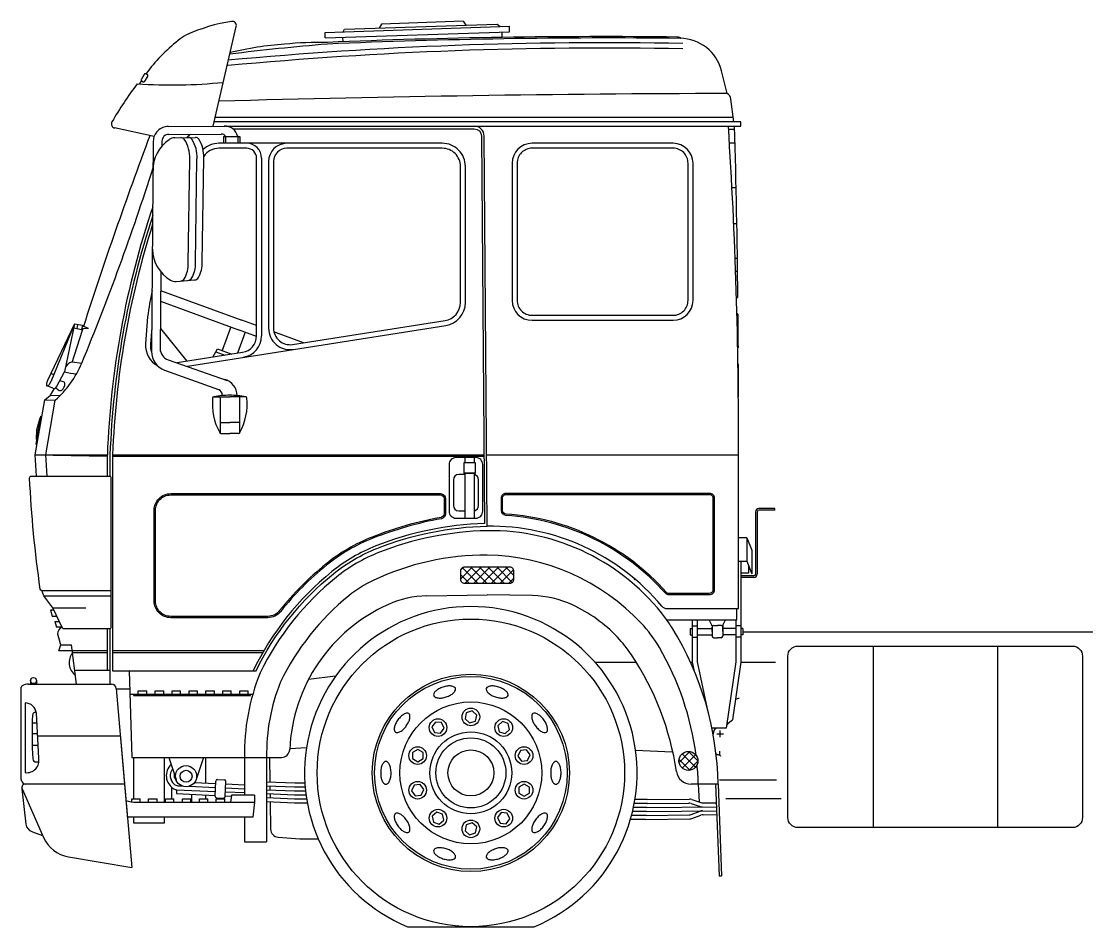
# Model space of a CAD drawing. Extents: x 0 to 18.5, y 0 to 3.8.
# Drawn here: x 0 to 3.223, y 0 to 2.737 of the extents above; entities that cross this region are included whole.
import ezdxf

# ---------------------------------------------------------------- set-up
doc = ezdxf.new("R2010")
doc.units = 0
doc.header["$LTSCALE"] = 0.0006
doc.header["$MEASUREMENT"] = 0
doc.layers.get('0').update_dxf_attribs({"linetype": 'CONTINUOUS'})

# ---------------------------------------------------------------- blocks, each defined once
blk = doc.blocks.new('*X0')
at = {"color": 0}
for p, q in [((-86.4, 1212.9), (-50.6, 1248.7)), ((-60.1, 1200.3), (-86.4, 1226.6)), ((-85.9, 1239.9), (-77.6, 1248.2)), ((-33.6, 1200.3), (-80.3, 1247)), ((-72.5, 1200.3), (-24.1, 1248.7)), ((-7, 1200.3), (-55.4, 1248.7)), ((-46, 1200.3), (2.4, 1248.7)), ((19.5, 1200.3), (-28.9, 1248.7)), ((-19.5, 1200.3), (28.9, 1248.7)), ((46, 1200.3), (-2.4, 1248.7)), ((7, 1200.3), (55.4, 1248.7)), ((70.2, 1202.6), (24.1, 1248.7)), ((33.6, 1200.3), (74.4, 1241.1)), ((75.3, 1224), (50.6, 1248.7)), ((60.1, 1200.3), (75.3, 1215.5))]:
    blk.add_line(p, q, dxfattribs=at)
blk = doc.blocks.new('*X1')
at = {"color": 0}
for p, q in [((578.9, 658.4), (611.7, 691.3)), ((628.6, 644.2), (588.2, 684.6)), ((588.4, 641.4), (628.7, 681.7)), ((635.7, 663.7), (607.7, 691.6)), ((611.5, 634.8), (578.8, 667.4)), ((608, 634.5), (635.6, 662.2))]:
    blk.add_line(p, q, dxfattribs=at)

msp = doc.modelspace()

# ---------------------------------------------------------------- linework, layer by layer
for p, q in [((0.58, 2.4201), (0.6503, 2.7221)), ((0.9189, 2.7034), (1.4767, 2.7222)), ((0.9735, 2.7052), (0.9777, 2.7135)), ((0.9777, 2.7135), (1.4397, 2.7291)), ((1.0896, 2.729), (1.0822, 2.717)), ((1.3363, 2.7373), (1.0896, 2.729)), ((1.3363, 2.7373), (1.3449, 2.7259)), ((1.4397, 2.7291), (1.4482, 2.7212)), ((1.4772, 2.706), (1.4767, 2.7222)), ((0.9195, 2.6872), (0.9189, 2.7034)), ((0.9195, 2.6872), (1.4772, 2.706)), ((0.9734, 2.6756), (0.973, 2.689)), ((1.4549, 2.6887), (1.4544, 2.7053)), ((2.1353, 2.5191), (2.118, 2.5876)), ((2.1558, 2.4335), (2.1466, 2.5017)), ((0.4451, 2.4191), (0.6172, 2.4204)), ((2.1763, 2.4335), (0.5831, 2.4335)), ((2.1541, 2.446), (0.586, 2.446)), ((0.6199, 2.4203), (2.1763, 2.4203)), ((2.1763, 2.4203), (2.1763, 2.4335)), ((0.4017, 2.3888), (0.2824, 2.4148)), ((0.4459, 2.3953), (0.6051, 2.3966)), ((0.4641, 2.3854), (0.5265, 2.3863)), ((0.6112, 2.3894), (0.6614, 2.3894)), ((0.6112, 2.3894), (0.6112, 2.3685)), ((0.6179, 2.3894), (0.6179, 2.3685)), ((0.6546, 2.3894), (0.6546, 2.3685)), ((0.6614, 2.3894), (0.6614, 2.3685)), ((2.1395, 2.4115), (2.1581, 2.4115)), ((0.3993, 2.3744), (0.394, 1.7396)), ((0.4253, 2.3753), (0.4252, 2.36)), ((0.8031, 2.3685), (0.5979, 2.3685)), ((1.972, 2.3685), (1.545, 2.3685)), ((2.1422, 2.3696), (2.1592, 2.3696)), ((0.505, 2.0062), (0.5094, 2.321)), ((0.5272, 2.0071), (0.5315, 2.3219)), ((0.5474, 2.0089), (0.5517, 2.3238)), ((0.7268, 2.3235), (0.7268, 1.7859)), ((0.7481, 2.3135), (0.7481, 1.8096)), ((1.485, 2.3085), (1.485, 1.8935)), ((2.032, 1.8935), (2.032, 2.3085)), ((2.15, 2.2345), (2.1624, 2.2345)), ((2.1553, 2.1261), (2.1646, 2.1261)), ((2.1596, 2.0208), (2.1663, 2.0208)), ((0.422, 1.9797), (0.4201, 1.7478)), ((2.1611, 1.9819), (2.1668, 1.9819)), ((0.4686, 1.9511), (0.524, 1.9554)), ((0.4215, 1.9239), (0.6675, 1.8338)), ((2.1636, 1.9032), (2.1678, 1.9032)), ((2.1637, 1.8992), (2.1678, 1.9032)), ((0.4213, 1.8912), (0.6569, 1.8049)), ((0.382, 1.8438), (0.3759, 1.7622)), ((2.1683, 1.8512), (2.1649, 1.8546)), ((2.165, 1.8512), (2.1683, 1.8512)), ((0.161, 1.8229), (0.0794, 1.6517)), ((0.161, 1.8229), (0.0891, 1.6473)), ((0.161, 1.8229), (0.1303, 1.6774)), ((0.1584, 1.8105), (0.1824, 1.8059)), ((0.161, 1.8229), (0.1847, 1.8183)), ((0.1702, 1.8211), (0.1678, 1.8087)), ((0.1847, 1.8183), (0.1824, 1.8059)), ((0.1877, 1.808), (0.1831, 1.8095)), ((0.189, 1.815), (0.1842, 1.8153)), ((0.2028, 1.8088), (0.1877, 1.808)), ((0.2028, 1.8088), (0.189, 1.815)), ((0.3946, 1.8113), (0.3908, 1.7611)), ((0.4206, 1.8084), (0.5004, 1.7099)), ((0.6342, 1.8132), (0.6081, 1.7421)), ((0.7118, 1.7848), (0.6569, 1.8049)), ((0.7118, 1.8176), (0.6675, 1.8338)), ((1.545, 1.8335), (1.972, 1.8335)), ((0.6773, 1.7975), (0.654, 1.734)), ((0.8541, 1.7655), (0.7644, 1.7983)), ((0.5028, 1.6951), (0.8232, 1.7454)), ((0.5789, 1.7222), (0.594, 1.7472)), ((0.594, 1.7472), (0.6372, 1.7314)), ((2.1672, 1.7508), (2.1691, 1.7508)), ((2.1673, 1.749), (2.1691, 1.7508)), ((0.154, 1.7082), (0.1829, 1.7041)), ((0.4445, 1.7139), (0.6225, 1.6518)), ((0.5883, 1.7378), (0.6153, 1.728)), ((0.1069, 1.6323), (0.1303, 1.6774)), ((0.4332, 1.6829), (0.5964, 1.6241)), ((2.1694, 1.7007), (2.168, 1.702)), ((2.1681, 1.7007), (2.1694, 1.7007)), ((0.0895, 1.6731), (0.0975, 1.6695)), ((0.1169, 1.6515), (0.1284, 1.6473)), ((0.0956, 1.628), (0.078, 1.6349)), ((0.088, 1.6072), (0.1002, 1.6275)), ((0.1047, 1.6295), (0.1149, 1.6215)), ((0.0421, 1.4262), (0.071, 1.5932)), ((0.071, 1.5932), (0.088, 1.6072)), ((0.071, 1.5932), (0.1027, 1.5917)), ((0.0741, 1.4262), (0.1027, 1.5917)), ((0.088, 1.6072), (0.1174, 1.6058)), ((0.5807, 1.6017), (0.6306, 1.6017)), ((0.6013, 1.6017), (0.6013, 1.4923)), ((0.6081, 1.6073), (0.6081, 1.6056)), ((0.6806, 1.6017), (0.6306, 1.6017)), ((0.66, 1.6017), (0.66, 1.4923)), ((0.0582, 1.5432), (0.0436, 1.459)), ((0.0465, 1.5021), (0.0574, 1.5385)), ((0.0582, 1.5432), (0.0622, 1.5425)), ((0.6013, 1.5248), (0.6306, 1.5248)), ((0.66, 1.5248), (0.6306, 1.5248)), ((0.0462, 1.4743), (0.0465, 1.5021)), ((0.0465, 1.5021), (0.0509, 1.5014)), ((0.6037, 1.4915), (0.6306, 1.4915)), ((0.6575, 1.4915), (0.6306, 1.4915)), ((0.0436, 1.459), (0.0476, 1.4583)), ((0.0421, 1.4262), (0.2602, 1.4262)), ((0.0421, 1.4262), (0.2602, 1.4222)), ((0.0458, 1.3622), (0.0421, 1.4262)), ((0.0778, 1.3622), (0.0741, 1.4262)), ((0.2602, 1.4268), (0.2602, 1.3622)), ((0.2682, 1.4262), (0.2682, 1.3617)), ((0.2762, 1.4262), (1.3995, 1.4262)), ((0.2762, 1.4222), (1.3995, 1.4222)), ((1.342, 1.4182), (1.342, 1.4022)), ((1.371, 1.4022), (1.371, 1.4182)), ((1.4075, 1.4262), (2.1695, 1.4262)), ((2.1695, 0.9617), (2.1695, 1.4262)), ((1.374, 1.4022), (1.339, 1.4022)), ((1.339, 1.4022), (1.339, 1.3712)), ((1.374, 1.3712), (1.374, 1.4022)), ((1.342, 1.3672), (1.3233, 1.3672)), ((1.339, 1.3712), (1.374, 1.3712)), ((1.342, 1.3712), (1.342, 1.2352)), ((1.371, 1.3712), (1.342, 1.3712)), ((1.371, 1.2352), (1.371, 1.3712)), ((1.307, 1.351), (1.307, 1.2735)), ((1.383, 1.2735), (1.383, 1.351)), ((1.3233, 1.2572), (1.342, 1.2572)), ((2.28, 1.2643), (2.2313, 1.2643)), ((2.28, 1.2593), (2.2313, 1.2593)), ((2.28, 1.2593), (2.28, 1.2643)), ((2.2213, 1.2543), (2.2213, 1.066)), ((2.2263, 1.2543), (2.2263, 1.066)), ((2.1949, 1.1759), (2.1695, 1.1759)), ((2.1949, 1.1759), (2.1949, 1.1049)), ((2.1949, 1.1759), (2.2095, 1.1388)), ((2.1695, 1.1049), (2.1949, 1.1049)), ((2.177, 1.1049), (2.177, 0.7993)), ((2.1949, 1.1049), (2.2095, 1.067)), ((2.2001, 1.0691), (2.177, 1.0691)), ((2.2001, 1.0912), (2.2001, 1.0691)), ((2.2163, 1.061), (2.177, 1.061)), ((2.2163, 1.056), (2.177, 1.056)), ((0.0623, 1.0162), (0.271, 1.0162)), ((0.068, 1.0002), (0.271, 1.0002)), ((1.2263, 1), (1.4095, 1.0037)), ((1.5465, 1.001), (1.4095, 1.0037)), ((0.0983, 0.9574), (0.0885, 0.9574)), ((0.0885, 0.9574), (0.0934, 0.9392)), ((0.0934, 0.9392), (0.1071, 0.9392)), ((0.095, 0.9642), (0.195, 0.9642)), ((1.9529, 0.9617), (2.1695, 0.9617)), ((2.1644, 0.9278), (2.1644, 0.9617)), ((0.1018, 0.9231), (0.1066, 0.9054)), ((0.1018, 0.9231), (0.1149, 0.9231)), ((0.1235, 0.9054), (0.1066, 0.9054)), ((1.9522, 0.9278), (2.1644, 0.9278)), ((2.0298, 0.9278), (2.0298, 0.7993)), ((2.0298, 0.9096), (2.0448, 0.9096)), ((2.0448, 0.9278), (2.0448, 0.8009)), ((2.0891, 0.9119), (2.0811, 0.9278)), ((2.0896, 0.9097), (2.0896, 0.8788)), ((2.0896, 0.8923), (2.0896, 0.9058)), ((2.0946, 0.9108), (2.1059, 0.9108)), ((2.1171, 0.9108), (2.1059, 0.9108)), ((2.1221, 0.9097), (2.1221, 0.8788)), ((2.1221, 0.8923), (2.1221, 0.9058)), ((2.1226, 0.9119), (2.1307, 0.9278)), ((2.162, 0.9278), (2.162, 0.8004)), ((2.177, 0.9096), (2.162, 0.9096)), ((0.119, 0.8555), (0.11, 0.8844)), ((0.2602, 0.9002), (0.2602, 0.7742)), ((0.2682, 0.9008), (0.2682, 0.7332)), ((2.0239, 0.902), (2.0298, 0.902)), ((2.0239, 0.902), (2.0239, 0.8826)), ((2.0239, 0.8826), (2.0298, 0.8826)), ((2.0298, 0.875), (2.0448, 0.875)), ((2.0448, 0.902), (2.0896, 0.902)), ((2.0448, 0.8826), (2.0896, 0.8826)), ((2.0946, 0.8738), (2.1059, 0.8738)), ((2.1171, 0.8738), (2.1059, 0.8738)), ((2.162, 0.902), (2.1221, 0.902)), ((2.162, 0.8826), (2.1221, 0.8826)), ((2.177, 0.875), (2.162, 0.875)), ((2.1828, 0.902), (2.177, 0.902)), ((2.1828, 0.8826), (2.177, 0.8826)), ((2.1828, 0.902), (2.1828, 0.8826)), ((0.1133, 0.8342), (0.1188, 0.8491)), ((0.1194, 0.8525), (0.1519, 0.8525)), ((0.1672, 0.7332), (0.1519, 0.8525)), ((0.2602, 0.8342), (0.1133, 0.8342)), ((0.2602, 0.8282), (0.155, 0.8282)), ((0.7336, 0.8342), (0.2762, 0.8342)), ((0.7302, 0.8282), (0.2762, 0.8282)), ((0.2682, 0.7742), (0.162, 0.7742)), ((1.7358, 0.7993), (1.8604, 0.7993)), ((2.0246, 0.7993), (2.0298, 0.7993)), ((2.0298, 0.7993), (2.0348, 0.7761)), ((2.0448, 0.8009), (2.0753, 0.6591)), ((2.162, 0.8004), (2.1322, 0.6002)), ((2.177, 0.7993), (2.1511, 0.6254)), ((2.177, 0.7993), (2.2819, 0.7993)), ((0.0277, 0.7441), (0.0277, 0.7332)), ((0.046, 0.7441), (0.046, 0.7332)), ((0.3261, 0.7732), (0.3347, 0.5117)), ((0.9506, 0.7572), (0.8687, 0.7473)), ((0, 0.4458), (0, 0.7244)), ((0.0218, 0.7332), (0.2732, 0.7332)), ((0.2871, 0.7204), (0.3211, 0.3256)), ((0.2872, 0.7192), (0.3279, 0.7192)), ((0.354, 0.7132), (0.3796, 0.7132)), ((0.354, 0.7032), (0.354, 0.7132)), ((0.3796, 0.7032), (0.3796, 0.7132)), ((0.4051, 0.7032), (0.4051, 0.7132)), ((0.4051, 0.7132), (0.4307, 0.7132)), ((0.4307, 0.7032), (0.4307, 0.7132)), ((0.4563, 0.7032), (0.4563, 0.7132)), ((0.4563, 0.7132), (0.4818, 0.7132)), ((0.4818, 0.7032), (0.4818, 0.7132)), ((0.5074, 0.7032), (0.5074, 0.7132)), ((0.5074, 0.7132), (0.533, 0.7132)), ((0.533, 0.7032), (0.533, 0.7132)), ((0.5585, 0.7032), (0.5585, 0.7132)), ((0.5585, 0.7132), (0.5841, 0.7132)), ((0.5841, 0.7032), (0.5841, 0.7132)), ((0.6097, 0.7032), (0.6097, 0.7132)), ((0.6097, 0.7132), (0.6352, 0.7132)), ((0.6352, 0.7032), (0.6352, 0.7132)), ((0.6608, 0.7032), (0.6608, 0.7132)), ((0.6608, 0.7132), (0.6864, 0.7132)), ((0.6864, 0.7032), (0.6864, 0.7132)), ((0.3284, 0.7032), (0.7004, 0.7032)), ((0.339, 0.7032), (0.339, 0.6992)), ((0.339, 0.6992), (0.693, 0.6992)), ((0.693, 0.6992), (0.693, 0.7032)), ((0.0433, 0.6486), (0.0453, 0.6486)), ((0.033, 0.6164), (0.0473, 0.6164)), ((2.134, 0.6126), (2.1511, 0.6254)), ((0.0325, 0.584), (0.049, 0.584)), ((2.1322, 0.6002), (2.0893, 0.6002)), ((2.0929, 0.5832), (2.0929, 0.5817)), ((2.1038, 0.5832), (2.1238, 0.5832)), ((2.1138, 0.5732), (2.1138, 0.5932)), ((0.0329, 0.5486), (0.0508, 0.5486)), ((0.0494, 0.5772), (0.2994, 0.5772)), ((0.2997, 0.571), (0.3347, 0.1788)), ((0.8126, 0.5387), (0.8632, 0.5415)), ((1.9689, 0.5274), (1.8577, 0.533)), ((2.1079, 0.5194), (2.1021, 0.5194)), ((2.1129, 0.5194), (2.1131, 0.5194)), ((2.1131, 0.5194), (2.1136, 0.5303)), ((0.3347, 0.5117), (0.787, 0.5117)), ((0.3395, 0.5117), (0.3395, 0.3861)), ((0.4329, 0.3761), (0.4329, 0.5117)), ((0.4458, 0.5117), (0.4681, 0.4449)), ((0.5509, 0.5117), (0.5287, 0.4449)), ((0.5574, 0.5117), (0.5574, 0.4344)), ((0.6747, 0.5117), (0.6747, 0.3981)), ((0.742, 0.5117), (0.742, 0.2568)), ((0.7508, 0.5117), (0.7519, 0.4378)), ((0.002, 0.4386), (0, 0.4458)), ((0.312, 0.4312), (0.0117, 0.4312)), ((0.4544, 0.4217), (0.4544, 0.3861)), ((0.474, 0.426), (0.486, 0.4255)), ((0.5081, 0.4245), (0.5871, 0.421)), ((0.524, 0.4358), (0.5877, 0.433)), ((0.586, 0.3951), (0.588, 0.44)), ((0.5932, 0.4448), (0.6142, 0.4439)), ((0.617, 0.3937), (0.6189, 0.4387)), ((0.6181, 0.4197), (0.6747, 0.4172)), ((0.6186, 0.4317), (0.6747, 0.4292)), ((0.742, 0.4382), (0.8271, 0.4345)), ((0.742, 0.4262), (0.8265, 0.4225)), ((0.7521, 0.4258), (0.7523, 0.4138)), ((0.8265, 0.4225), (0.8588, 0.4225)), ((0.8271, 0.4345), (0.8579, 0.4345)), ((2.1078, 0.4307), (2.0263, 0.4307)), ((2.0472, 0.4307), (2.051, 0.377)), ((2.1002, 0.4307), (2.1111, 0.1536)), ((2.1078, 0.4307), (2.1187, 0.1536)), ((0.0025, 0.4172), (0.0676, 0.2697)), ((0.4699, 0.4142), (0.4694, 0.4022)), ((0.4694, 0.4022), (0.5861, 0.3971)), ((0.4699, 0.4142), (0.5866, 0.4091)), ((0.5153, 0.4002), (0.5153, 0.3761)), ((0.5574, 0.3983), (0.5574, 0.3861)), ((0.5908, 0.3898), (0.6118, 0.3889)), ((0.6171, 0.3957), (0.6355, 0.3949)), ((0.6176, 0.4077), (0.6747, 0.4052)), ((0.7056, 0.3981), (0.7056, 0.3761)), ((0.742, 0.4142), (0.8261, 0.4105)), ((0.742, 0.4022), (0.826, 0.3985)), ((0.742, 0.3902), (0.8261, 0.3865)), ((0.7525, 0.4017), (0.7527, 0.3897)), ((0.826, 0.3985), (0.8614, 0.3985)), ((0.8261, 0.4105), (0.86, 0.4105)), ((0.3341, 0.3861), (0.3597, 0.3861)), ((0.3341, 0.3776), (0.3341, 0.3861)), ((0.348, 0.3761), (0.7056, 0.3761)), ((0.3597, 0.3761), (0.3597, 0.3861)), ((0.3852, 0.3861), (0.4108, 0.3861)), ((0.3852, 0.3761), (0.3852, 0.3861)), ((0.4108, 0.3761), (0.4108, 0.3861)), ((0.4364, 0.3861), (0.4619, 0.3861)), ((0.4364, 0.3761), (0.4364, 0.3861)), ((0.4619, 0.3761), (0.4619, 0.3861)), ((0.4875, 0.3861), (0.5131, 0.3861)), ((0.4875, 0.3761), (0.4875, 0.3861)), ((0.5131, 0.3761), (0.5131, 0.3861)), ((0.5386, 0.3861), (0.5642, 0.3861)), ((0.5386, 0.3761), (0.5386, 0.3861)), ((0.5642, 0.3761), (0.5642, 0.3861)), ((0.5898, 0.3861), (0.6153, 0.3861)), ((0.5898, 0.3761), (0.5898, 0.3861)), ((0.6153, 0.3761), (0.6153, 0.3861)), ((0.7056, 0.3761), (0.7, 0.3315)), ((0.742, 0.3782), (0.8265, 0.3745)), ((0.7529, 0.3777), (0.7542, 0.2946)), ((0.8261, 0.3865), (0.8632, 0.3865)), ((0.8265, 0.3745), (0.8652, 0.3745)), ((1.8926, 0.3604), (1.852, 0.3604)), ((1.8939, 0.3725), (1.8544, 0.3725)), ((1.8938, 0.3845), (1.8565, 0.3845)), ((1.8926, 0.3604), (2.1029, 0.3627)), ((1.8938, 0.3845), (2.0214, 0.3858)), ((1.8939, 0.3725), (2.0195, 0.3738)), ((2.0262, 0.3727), (2.0538, 0.3633)), ((2.0281, 0.3848), (2.0557, 0.3754)), ((2.0624, 0.3743), (2.1024, 0.3747)), ((0.7, 0.3315), (0.3206, 0.3315)), ((0.3395, 0.3315), (0.3395, 0.3143)), ((0.4329, 0.3143), (0.4329, 0.3315)), ((0.4755, 0.3306), (0.4755, 0.3306)), ((0.6747, 0.3315), (0.6747, 0.2568)), ((1.8888, 0.3244), (1.8429, 0.3244)), ((1.8903, 0.3364), (1.8463, 0.3364)), ((1.8916, 0.3484), (1.8493, 0.3484)), ((1.8888, 0.3244), (2.0221, 0.3258)), ((1.8903, 0.3364), (2.0199, 0.3378)), ((1.8916, 0.3484), (2.1034, 0.3507)), ((2.0265, 0.339), (2.0539, 0.349)), ((2.0287, 0.3271), (2.0561, 0.3371)), ((2.0628, 0.3383), (2.1039, 0.3387)), ((0.3395, 0.3143), (0.4329, 0.3143)), ((0.7768, 0.2706), (0.843, 0.2654)), ((0.843, 0.2654), (0.8983, 0.2654)), ((0.6747, 0.2568), (0.742, 0.2568)), ((0.1424, 0.2115), (0.3347, 0.1788)), ((2.1111, 0.1536), (2.1187, 0.1536))]:
    msp.add_line(p, q)
for points in [[(0.3645, 2.5574), (0.3688, 2.5548, 0.414214), (0.3741, 2.5562), (0.3826, 2.5704, 0.414214), (0.3813, 2.5757), (0.377, 2.5783, 0.414214), (0.3717, 2.577), (0.3632, 2.5627, 0.414214)], [(1.282, 1.8327, 0.369285), (1.3285, 1.887), (1.3285, 2.2985, 0.414214), (1.2735, 2.3535), (0.8031, 2.3535, 0.414214), (0.7631, 2.3135), (0.7631, 1.8096, 0.460616), (0.8209, 1.7602)], [(1.545, 1.8485), (1.972, 1.8485, 0.414214), (2.017, 1.8935), (2.017, 2.3085, 0.414214), (1.972, 2.3535), (1.545, 2.3535, 0.414214), (1.5, 2.3085), (1.5, 1.8935, 0.414214)], [(1.315, 1.2352), (1.375, 1.2352, 0.414214), (1.396, 1.2562), (1.396, 1.3972, 0.414214), (1.375, 1.4182), (1.315, 1.4182, 0.414214), (1.294, 1.3972), (1.294, 1.2562, 0.414214)], [(0.1247, 0.903), (0.095, 0.9642), (0.068, 1.0002), (0.0623, 1.0162, -0.373152), (0.0574, 1.0205, -0.023146), (0.025, 1.3571, -0.428825), (0.0299, 1.3622), (0.2661, 1.3622, -0.414214), (0.271, 1.3573), (0.271, 0.9052, -0.414214), (0.266, 0.9002), (0.1291, 0.9002, -0.28748)], [(1.283, 1.2483, -0.362131), (1.2707, 1.2336, 0.048514), (1.0634, 1.1744, 0.076249), (0.9236, 1.0931, 0.054863), (0.7847, 0.9531, -0.228501), (0.7455, 0.9342), (0.452, 0.9342, -0.414214), (0.402, 0.9842), (0.402, 1.2592, -0.414214), (0.452, 1.3092), (1.268, 1.3092, -0.414214), (1.283, 1.2942)], [(1.279, 1.2483, -0.362131), (1.27, 1.2375, 0.048514), (1.0619, 1.1781, 0.076249), (0.9211, 1.0962, 0.054863), (0.7815, 0.9556, -0.228501), (0.7455, 0.9382), (0.452, 0.9382, -0.414214), (0.406, 0.9842), (0.406, 1.2592, -0.414214), (0.452, 1.3052), (1.268, 1.3052, -0.414214), (1.279, 1.2942)], [(2.0964, 1.0181, -0.414214), (2.0814, 1.0031), (1.9598, 1.0031, -0.213525), (1.9486, 1.0081, 0.196347), (1.4662, 1.2434, -0.39503), (1.4522, 1.2583), (1.4522, 1.2961, -0.414214), (1.4672, 1.3111), (2.0814, 1.3111, -0.414214), (2.0964, 1.2961)], [(2.0924, 1.0181, -0.414214), (2.0814, 1.0071), (1.9598, 1.0071, -0.213525), (1.9516, 1.0108, 0.196347), (1.4665, 1.2473, -0.39503), (1.4562, 1.2583), (1.4562, 1.2961, -0.414214), (1.4672, 1.3071), (2.0814, 1.3071, -0.414214), (2.0924, 1.2961)], [(1.3408, 1.0385), (1.4781, 1.0385, 0.414214), (1.4903, 1.0507), (1.4903, 1.0747, 0.414214), (1.4781, 1.0869), (1.3408, 1.0869, 0.414214), (1.3286, 1.0747), (1.3286, 1.0507, 0.414214)], [(2.3491, 0.8482), (3.1803, 0.8482, -0.414214), (3.2103, 0.8182), (3.2103, 0.3297, -0.414214), (3.1803, 0.2997), (2.3491, 0.2997, -0.414214), (2.3191, 0.3297), (2.3191, 0.8182, -0.414214)], [(1.2476, 0.6988, 0.187667), (1.2511, 0.6945, 0.101451), (1.2607, 0.6915, 0.059907), (1.273, 0.6916, 0.058012), (1.2854, 0.6947, 0.046282), (1.2983, 0.7003, 0.059907), (1.3072, 0.7066, 0.101451), (1.3131, 0.7147, 0.187667), (1.3135, 0.7202, 0.187667), (1.3099, 0.7245, 0.101451), (1.3004, 0.7276, 0.059907), (1.2895, 0.7275, 0.046282), (1.2757, 0.7244, 0.046282), (1.2628, 0.7188, 0.059907), (1.2539, 0.7125, 0.101451), (1.2479, 0.7044, 0.187667)], [(1.4065, 0.7202, 0.187667), (1.4069, 0.7147, 0.101451), (1.4128, 0.7066, 0.059907), (1.4228, 0.6994, 0.058012), (1.4346, 0.6947, 0.046282), (1.4484, 0.6916, 0.059907), (1.4593, 0.6915, 0.101451), (1.4689, 0.6945, 0.187667), (1.4724, 0.6988, 0.187667), (1.4721, 0.7044, 0.101451), (1.4661, 0.7125, 0.059907), (1.4572, 0.7188, 0.046282), (1.4443, 0.7244, 0.046282), (1.4305, 0.7275, 0.059907), (1.4196, 0.7276, 0.101451), (1.4101, 0.7245, 0.187667)], [(0.0115, 0.4659, 0.513128), (0.0528, 0.5099), (0.0458, 0.6457, 0.354962), (0.0115, 0.6772)], [(1.1316, 0.5881, 0.187667), (1.137, 0.5867, 0.101451), (1.1465, 0.5898, 0.059907), (1.1564, 0.5972, 0.058012), (1.1646, 0.6069, 0.046282), (1.1718, 0.6191, 0.059907), (1.1753, 0.6294, 0.101451), (1.1753, 0.6395, 0.187667), (1.1723, 0.6441, 0.187667), (1.1669, 0.6455, 0.101451), (1.1574, 0.6424, 0.059907), (1.1486, 0.6359, 0.046282), (1.1393, 0.6253, 0.046282), (1.1321, 0.6132, 0.059907), (1.1287, 0.6028, 0.101451), (1.1286, 0.5928, 0.187667)], [(1.5477, 0.6441, 0.187667), (1.5447, 0.6395, 0.101451), (1.5447, 0.6294, 0.059907), (1.5486, 0.6177, 0.058012), (1.5554, 0.6069, 0.046282), (1.5647, 0.5963, 0.059907), (1.5735, 0.5898, 0.101451), (1.583, 0.5867, 0.187667), (1.5884, 0.5881, 0.187667), (1.5914, 0.5928, 0.101451), (1.5913, 0.6028, 0.059907), (1.5879, 0.6132, 0.046282), (1.5807, 0.6253, 0.046282), (1.5714, 0.6359, 0.059907), (1.5626, 0.6424, 0.101451), (1.5531, 0.6455, 0.187667)], [(1.1029, 0.4304, 0.187667), (1.108, 0.4324, 0.101451), (1.1139, 0.4405, 0.059907), (1.1176, 0.4523, 0.058012), (1.1185, 0.465, 0.046282), (1.1172, 0.4791, 0.059907), (1.1139, 0.4895, 0.101451), (1.108, 0.4976, 0.187667), (1.1029, 0.4996, 0.187667), (1.0977, 0.4976, 0.101451), (1.0918, 0.4895, 0.059907), (1.0885, 0.4791, 0.046282), (1.0872, 0.465, 0.046282), (1.0885, 0.4509, 0.059907), (1.0918, 0.4405, 0.101451), (1.0977, 0.4324, 0.187667)], [(1.6171, 0.4996, 0.187667), (1.612, 0.4976, 0.101451), (1.6061, 0.4895, 0.059907), (1.6024, 0.4777, 0.058012), (1.6015, 0.465, 0.046282), (1.6028, 0.4509, 0.059907), (1.6061, 0.4405, 0.101451), (1.612, 0.4324, 0.187667), (1.6171, 0.4304, 0.187667), (1.6223, 0.4324, 0.101451), (1.6282, 0.4405, 0.059907), (1.6315, 0.4509, 0.046282), (1.6328, 0.465, 0.046282), (1.6315, 0.4791, 0.059907), (1.6282, 0.4895, 0.101451), (1.6223, 0.4976, 0.187667)], [(1.1723, 0.2859, 0.187667), (1.1753, 0.2905, 0.101451), (1.1753, 0.3006, 0.059907), (1.1714, 0.3123, 0.058012), (1.1646, 0.3231, 0.046282), (1.1553, 0.3337, 0.059907), (1.1465, 0.3402, 0.101451), (1.137, 0.3433, 0.187667), (1.1316, 0.3419, 0.187667), (1.1286, 0.3372, 0.101451), (1.1287, 0.3272, 0.059907), (1.1321, 0.3168, 0.046282), (1.1393, 0.3047, 0.046282), (1.1486, 0.2941, 0.059907), (1.1574, 0.2876, 0.101451), (1.1669, 0.2845, 0.187667)], [(1.5884, 0.3419, 0.187667), (1.583, 0.3433, 0.101451), (1.5735, 0.3402, 0.059907), (1.5636, 0.3328, 0.058012), (1.5554, 0.3231, 0.046282), (1.5482, 0.3109, 0.059907), (1.5447, 0.3006, 0.101451), (1.5447, 0.2905, 0.187667), (1.5477, 0.2859, 0.187667), (1.5531, 0.2845, 0.101451), (1.5626, 0.2876, 0.059907), (1.5714, 0.2941, 0.046282), (1.5807, 0.3047, 0.046282), (1.5879, 0.3168, 0.059907), (1.5913, 0.3272, 0.101451), (1.5914, 0.3372, 0.187667)], [(1.3135, 0.2098, 0.187667), (1.3131, 0.2153, 0.101451), (1.3072, 0.2234, 0.059907), (1.2972, 0.2306, 0.058012), (1.2854, 0.2353, 0.046282), (1.2716, 0.2384, 0.059907), (1.2607, 0.2385, 0.101451), (1.2511, 0.2355, 0.187667), (1.2476, 0.2312, 0.187667), (1.2479, 0.2256, 0.101451), (1.2539, 0.2175, 0.059907), (1.2628, 0.2112, 0.046282), (1.2757, 0.2056, 0.046282), (1.2895, 0.2025, 0.059907), (1.3004, 0.2024, 0.101451), (1.3099, 0.2055, 0.187667)], [(1.4724, 0.2312, 0.187667), (1.4689, 0.2355, 0.101451), (1.4593, 0.2385, 0.059907), (1.447, 0.2384, 0.058012), (1.4346, 0.2353, 0.046282), (1.4217, 0.2297, 0.059907), (1.4128, 0.2234, 0.101451), (1.4069, 0.2153, 0.187667), (1.4065, 0.2098, 0.187667), (1.4101, 0.2055, 0.101451), (1.4196, 0.2024, 0.059907), (1.4305, 0.2025, 0.046282), (1.4443, 0.2056, 0.046282), (1.4572, 0.2112, 0.059907), (1.4661, 0.2175, 0.101451), (1.4721, 0.2256, 0.187667)]]:
    msp.add_lwpolyline(points, format="xyb", close=True)
for points in [[(0.3972, 2.1235, 0.067724), (0.2762, 1.4262), (0.2762, 0.7732), (0.71, 0.7732, -0.109574), (0.9445, 1.0673, -0.076249), (1.0755, 1.1436, -0.090075), (1.4091, 1.2108), (1.4002, 2.3905, 0.412005), (1.3702, 2.4203)], [(0.64, 2.4123), (1.3702, 2.4123, -0.412005), (1.3922, 2.3904), (1.401, 1.2186, 0.087996), (1.0726, 1.151, 0.076242), (0.9394, 1.0735, 0.110703), (0.7011, 0.7732, 0.110703)], [(0.4712, 1.7053), (0.6696, 1.7365, 0.369285), (0.7118, 1.7859), (0.7118, 2.3235, 0.414214), (0.6818, 2.3535), (0.5979, 2.3535, 0.252028), (0.5519, 2.3288, 0.252028)], [(0.8232, 1.7454), (1.2843, 1.8179, 0.369285), (1.3435, 1.887), (1.3435, 2.2985, 0.414214), (1.2735, 2.3685), (0.8031, 2.3685)], [(0.0794, 1.6517, 0.034759), (0.0771, 1.6456, 0.046709), (0.0762, 1.6408, 0.089819), (0.0766, 1.6364, 0.225405), (0.0778, 1.635, 0.225405), (0.0796, 1.6351, 0.089819), (0.0831, 1.6377, 0.046709), (0.0861, 1.6416, 0.034759), (0.0891, 1.6473, 0.034759)], [(0.1156, 1.6211, 0.16789), (0.1184, 1.6207, 0.105328), (0.1224, 1.6224, 0.067709), (0.1263, 1.626, 0.066848), (0.1291, 1.6306, 0.053866), (0.1312, 1.6361, 0.067709), (0.1318, 1.6408, 0.105328), (0.1308, 1.6451, 0.16789), (0.1289, 1.6471, 0.029909), (0.1284, 1.6473, 0.105328)], [(0.0433, 0.6486, 0.401341), (0.0338, 0.6395, 0.025013), (0.0346, 0.507, 0.397939), (0.0441, 0.498), (0.0532, 0.498)], [(0.0656, 0.275), (0.0345, 0.2861, -0.279545), (0.0149, 0.3103), (0.0025, 0.4172)]]:
    msp.add_lwpolyline(points, format="xyb")
for points in [[(2.2095, 1.1388), (2.2095, 1.067)], [(3.4755, 0.8903), (2.1828, 0.8903)], [(2.5767, 0.8482), (2.5767, 0.2997)], [(2.9527, 0.8482), (2.9527, 0.2997)], [(2.1125, 0.4435), (2.2842, 0.4435)], [(0.7056, 0.3981), (0.6359, 0.3981), (0.633, 0.3761)], [(2.131, 0.388), (2.2985, 0.388)], [(1.1682, 0), (1.5518, 0)]]:
    msp.add_lwpolyline(points)
for points in [[(1.3423, 0.6284), (1.3561, 0.616), (1.3738, 0.6217), (1.3777, 0.6399), (1.3639, 0.6523), (1.3462, 0.6466)], [(1.2497, 0.5868), (1.2681, 0.5849), (1.279, 0.5999), (1.2715, 0.6169), (1.253, 0.6188), (1.2421, 0.6038)], [(1.4418, 0.6076), (1.4456, 0.5894), (1.4633, 0.5837), (1.4771, 0.5961), (1.4732, 0.6143), (1.4556, 0.62)], [(1.1991, 0.4987), (1.2152, 0.508), (1.2152, 0.5266), (1.1991, 0.5358), (1.183, 0.5266), (1.183, 0.508)], [(1.51, 0.5323), (1.5024, 0.5153), (1.5133, 0.5003), (1.5318, 0.5022), (1.5394, 0.5192), (1.5284, 0.5342)], [(1.21, 0.3977), (1.2176, 0.4147), (1.2067, 0.4297), (1.1882, 0.4278), (1.1806, 0.4108), (1.1916, 0.3958)], [(1.5209, 0.4313), (1.5048, 0.422), (1.5048, 0.4034), (1.5209, 0.3942), (1.537, 0.4034), (1.537, 0.422)], [(1.2782, 0.3224), (1.2744, 0.3406), (1.2567, 0.3463), (1.2429, 0.3339), (1.2468, 0.3157), (1.2644, 0.31)], [(1.4703, 0.3432), (1.4519, 0.3451), (1.441, 0.3301), (1.4485, 0.3131), (1.467, 0.3112), (1.4779, 0.3262)], [(1.3777, 0.3016), (1.3639, 0.314), (1.3462, 0.3083), (1.3423, 0.2901), (1.3561, 0.2777), (1.3738, 0.2834)]]:
    msp.add_lwpolyline(points, close=True)
for centre, radius in [((1.36, 0.465), 0.465), ((0.0369, 0.7441), 0.00914), ((1.36, 0.465), 0.2983), ((1.36, 0.465), 0.2914), ((1.36, 0.465), 0.2145), ((1.36, 0.6342), 0.0267), ((1.2606, 0.6019), 0.0267), ((1.4594, 0.6019), 0.0267), ((1.36, 0.465), 0.1238), ((1.36, 0.465), 0.106), ((1.1991, 0.5173), 0.0267), ((1.36, 0.465), 0.0695), ((1.5209, 0.5173), 0.0267), ((2.0181, 0.5013), 0.0286), ((0.4984, 0.4549), 0.032), ((0.4984, 0.4549), 0.018), ((1.1991, 0.4127), 0.0267), ((1.5209, 0.4127), 0.0267), ((1.2606, 0.3281), 0.0267), ((1.4594, 0.3281), 0.0267), ((1.36, 0.2958), 0.0267)]:
    msp.add_circle(centre, radius)
for centre, radius, start, end in [((0.7165, 2.2193), 0.524, 98.8038, 114.4191), ((0.6382, 2.7249), 0.0124, 346.8889, 98.8038), ((0.768, 2.2979), 0.481, 127.6255, 144.3504), ((0.5363, 2.6163), 0.088, 114.4191, 134.7252), ((1.761, -17.3742), 20.0652, 89.36169, 92.38549), ((1.7799, -17.0136), 19.7006, 89.37907, 92.48434), ((1.9837, 2.671), 0.0188, 48.7213, 87.4428), ((1.992, 2.5559), 0.13, 14.1208, 89.3791), ((1.7651, -9.6307), 12.3033, 88.89953, 95.31628), ((1.7651, -9.6469), 12.3033, 88.89953, 95.31628), ((1.569, -5.0134), 7.7087, 94.78541, 96.99101), ((0.8628, 1.6945), 0.9758, 93.9238, 103.6912), ((0.9118, 1.4922), 1.1815, 89.3164, 95.6229), ((1.1735, 1.9183), 1.0362, 142.5426, 150.2086), ((0.4556, 4.0781), 1.5332, 266.0879, 275.8129), ((0.768, 2.2979), 0.481, 147.2339, 148.6644), ((2.3101, -59.6974), 62.2167, 90.16103, 91.577241), ((2.1237, 2.4992), 0.0231, 6.2248, 59.8057), ((0.2851, 2.4269), 0.0124, 150.2086, 257.7075), ((0.4443, 2.3741), 0.045, 88.9355, 179.5234), ((0.6157, 2.3806), 0.0399, 12.764, 92.9894), ((-11.9344, 1.4903), 14.104, 359.73983, 3.78061), ((-29.4758, 1.5533), 31.6456, 0.63361, 1.56989), ((12.3382, -2.0985), 12.765, 159.40578, 162.14647), ((0.4455, 2.3751), 0.0202, 88.9355, 179.5234), ((0.4658, 2.3534), 0.0321, 93.0414, 125.4763), ((0.4832, 2.3737), 0.012, 34.7308, 90.8509), ((0.5613, 2.3303), 0.082, 126.9101, 137.1967), ((0.5057, 2.374), 0.012, 34.2228, 90.8509), ((0.5267, 2.3739), 0.0125, 32.7352, 90.8509), ((0.6056, 2.3824), 0.0142, 29.6646, 91.9698), ((0.5082, 2.2883), 0.1097, 123.8055, 181.3382), ((0.4165, 2.3275), 0.0931, 355.9803, 34.7308), ((0.4387, 2.3284), 0.0931, 355.9803, 34.2228), ((0.4589, 2.3303), 0.0931, 355.9803, 32.7352), ((0.5979, 2.2985), 0.07, 90, 133.1894), ((0.6818, 2.3235), 0.045, 0, 90), ((0.8031, 2.3135), 0.055, 90, 180), ((1.545, 2.3085), 0.06, 90, 180), ((1.972, 2.3085), 0.06, 0, 90), ((-6.5069, 4.4835), 7.2442, 337.43883, 342.41094), ((2.8989, 1.3304), 2.6404, 161.3164, 177.9078), ((2.8989, 1.3304), 2.6324, 161.8535, 177.9141), ((0.5059, 2.0498), 0.1093, 180.6412, 240.3105), ((0.412, 2.0049), 0.0931, 331.0314, 0.798), ((0.4341, 2.0058), 0.0931, 331.7027, 0.798), ((0.4543, 2.0077), 0.0931, 331.43, 0.798), ((0.4663, 1.9804), 0.0294, 240.3105, 274.3803), ((0.4803, 1.967), 0.015, 274.3803, 331.0314), ((0.5029, 1.9688), 0.015, 274.3803, 331.7027), ((0.5229, 1.9703), 0.015, 274.3803, 331.43), ((1.9349, 1.6213), 1.5688, 168.8927, 171.8488), ((1.545, 1.8935), 0.06, 180, 270), ((1.972, 1.8935), 0.06, 270, 0), ((-29.4758, 1.5533), 31.6456, 0.35766, 0.5394), ((12.3382, -2.0985), 12.765, 162.1768, 162.6495), ((0.8131, 1.8096), 0.065, 180, 278.9263), ((0.6618, 1.7859), 0.065, 278.9263, 360), ((0.4457, 1.757), 0.07, 175.708, 242.7226), ((0.4457, 1.757), 0.055, 175.708, 200.0361), ((0.4554, 1.7475), 0.0353, 179.5234, 252.0991), ((0.1641, 1.6759), 0.0338, 107.3943, 158.6341), ((0.454, 1.7391), 0.06, 179.5234, 249.7085), ((-0.1105, 1.8285), 0.3187, 311.9965, 337.023), ((0.1769, 1.8628), 0.1912, 255.8908, 267.0338), ((-29.4758, 1.5533), 31.6456, 0.08808, 0.26684), ((0.6015, 1.6046), 0.0517, 1.18, 75.5352), ((0.0989, 1.6364), 0.00905, 248.3989, 332.6056), ((0.5902, 1.6073), 0.0179, 0, 69.7085), ((0.7606, 1.5809), 0.1827, 174.4609, 208.538), ((0.5829, 1.5982), 0.00415, 100.1026, 174.4609), ((0.6311, 1.3277), 0.2789, 90.0929, 100.1026), ((0.6302, 1.3277), 0.2789, 79.8974, 89.9071), ((0.5007, 1.5809), 0.1827, 331.462, 5.5391), ((0.6784, 1.5982), 0.00415, 5.5391, 79.8974), ((0.6037, 1.4956), 0.00415, 208.538, 270), ((0.6575, 1.4956), 0.00415, 270, 331.462), ((1.3233, 1.351), 0.0163, 90, 180), ((1.3667, 1.351), 0.0163, 0, 74.761), ((1.3233, 1.2735), 0.0163, 180, 270), ((1.3667, 1.2735), 0.0163, 285.239, 0), ((2.2313, 1.2543), 0.01, 90, 180), ((2.2313, 1.2543), 0.005, 90, 180), ((1.4275, 0.2589), 0.9384, 91.1067, 111.6964), ((1.4195, 0.5352), 0.6757, 39.9327, 90.8742), ((1.4195, 0.5352), 0.662, 36.9083, 90.8742), ((1.2586, 0.6783), 0.4863, 111.4794, 128.9236), ((1.4071, 0.3193), 0.8043, 89.829, 115.2345), ((1.3973, 0.4662), 0.6575, 43.3683, 88.9361), ((2.2163, 1.066), 0.01, 270, 0), ((2.2163, 1.066), 0.005, 270, 0), ((1.49, 0.3917), 0.8546, 128.9236, 153.9364), ((1.2125, 0.7298), 0.35, 115.0766, 129.3808), ((1.7844, 0.9805), 0.1, 43.1616, 50.6693), ((1.49, 0.3917), 0.7874, 129.3808, 153.7544), ((1.2323, 0.7001), 0.3, 91.1395, 113.9619), ((1.5406, 0.701), 0.3, 64.9452, 88.8605), ((1.3149, 0.5143), 0.5033, 113.9619, 177.5596), ((1.36, 0.465), 0.503, 292.4139, 247.5861), ((1.477, 0.565), 0.4502, 43.5169, 64.9452), ((1.9529, 0.9817), 0.02, 219.9327, 270), ((0.1295, 0.8864), 0.0197, 107.5686, 182.8409), ((1.5845, 0.643), 0.4, 30.1712, 43.3683), ((1.629, 0.6925), 0.4, 31.794, 36.9083), ((1.1815, 0.4151), 0.9265, 0.9611, 31.794), ((2.0846, 0.9097), 0.005, 0, 26.7989), ((2.0946, 0.9058), 0.005, 90, 180), ((2.1171, 0.9058), 0.005, 0, 90), ((2.1271, 0.9097), 0.005, 153.2011, 180), ((0.1142, 0.8857), 0.00433, 182.8409, 197.1985), ((0.1109, 0.8851), 0.001, 184.1873, 197.1985), ((1.5134, 0.5995), 0.4, 33.7688, 43.5169), ((2.0946, 0.8788), 0.005, 180, 270), ((2.1171, 0.8788), 0.005, 270, 0), ((0.1096, 0.8525), 0.00985, 339.444, 17.1985), ((1.1758, 0.4054), 0.8727, 7.4199, 30.1712), ((0.1924, 0.7985), 0.0478, 141.4663, 233.2024), ((1.1306, 0.3436), 0.8604, 8.3803, 33.7688), ((1.3388, 0.5202), 0.6641, 158.1683, 180.7342), ((0.0043, 0.7244), 0.00433, 119.3298, 180), ((0.0218, 0.6933), 0.0399, 89.8731, 119.3298), ((0.2732, 0.7192), 0.014, 4.9206, 90), ((1.3388, 0.5202), 0.5969, 158.4053, 180.817), ((2.1712, 0.6698), 0.02, 90, 123.5649), ((2.1211, 0.6244), 0.02, 307.8306, 337.999), ((2.1129, 0.5832), 0.02, 121.9273, 180), ((0.787, 0.5368), 0.0251, 270, 357.5596), ((2.1129, 0.5394), 0.02, 236.0082, 270), ((2.1079, 0.5094), 0.01, 30.1378, 90), ((0.4851, 0.4568), 0.0466, 133.6733, 238.7848), ((1.1758, 0.4054), 0.8727, 1.6607, 5.5705), ((0.4851, 0.4568), 0.0346, 143.4989, 229.0152), ((0.4851, 0.4568), 0.0226, 170.0603, 181.4113), ((0.4814, 0.4567), 0.019, 181.4113, 229.1071), ((2.0263, 0.4757), 0.045, 188.5197, 270), ((0.0117, 0.4212), 0.01, 90, 203.8129), ((0.0117, 0.4412), 0.01, 195.5545, 270), ((0.4748, 0.445), 0.019, 229.0152, 267.4785), ((0.593, 0.4398), 0.005, 87.4785, 177.4785), ((0.614, 0.4389), 0.005, 357.4785, 87.4785), ((0.4707, 0.4331), 0.019, 238.7848, 267.4785), ((0.591, 0.3948), 0.005, 177.4785, 267.4785), ((0.612, 0.3939), 0.005, 267.4785, 357.4785), ((0.3559, 0.5212), 0.1453, 254.1717, 266.8899), ((2.0197, 0.3538), 0.02, 71.1695, 90.6201), ((2.0216, 0.3658), 0.02, 71.1695, 90.6201), ((2.0602, 0.3823), 0.02, 251.1695, 270.6201), ((2.0622, 0.3943), 0.02, 251.1695, 270.6201), ((2.0197, 0.3578), 0.02, 270.6201, 290.0706), ((2.0218, 0.3458), 0.02, 270.6201, 290.0706), ((2.0608, 0.3303), 0.02, 90.6201, 110.0706), ((2.063, 0.3183), 0.02, 90.6201, 110.0706), ((0.7787, 0.295), 0.0244, 180.908, 265.5374), ((0.1591, 0.31), 0.1, 203.8129, 260.3625)]:
    msp.add_arc(centre, radius, start, end)

# ---------------------------------------------------------------- block references
at = {"xscale": 0.001, "yscale": 0.001, "zscale": 0.001}
for name, p in [('*X0', (1.415, -0.1618)), ('*X1', (1.411, -0.1618))]:
    msp.add_blockref(name, p, dxfattribs=at)

doc.saveas('drawing.dxf')
